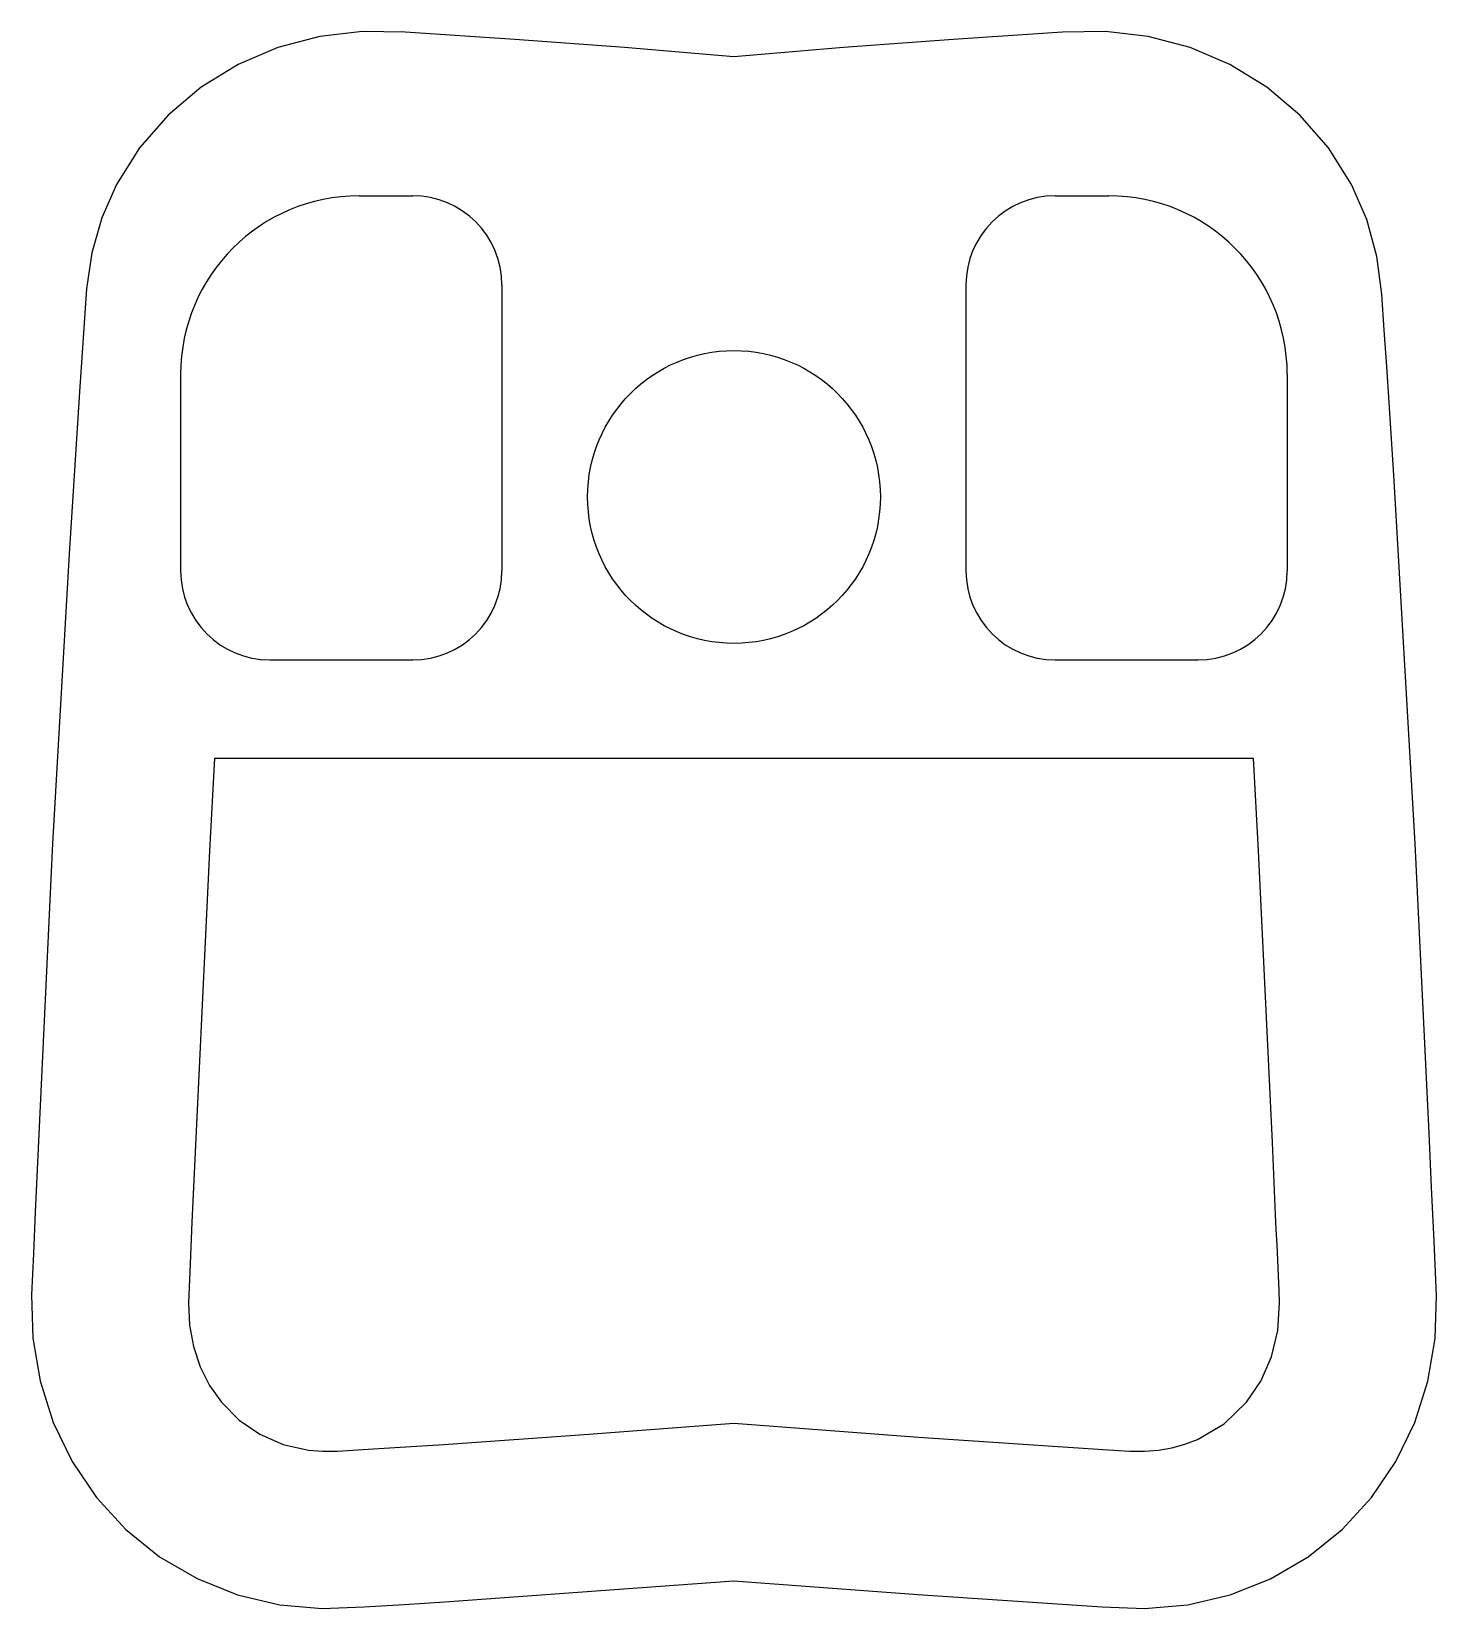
# Model space of a CAD drawing. Extents: x -39.4 to 39.4, y 41.4 to 129.7.
import ezdxf

# ---------------------------------------------------------------- set-up
doc = ezdxf.new("R2010")
doc.units = 0
doc.layers.get('0').update_dxf_attribs({"linetype": 'CONTINUOUS'})

msp = doc.modelspace()

# ---------------------------------------------------------------- linework, layer by layer
at = {"color": 7, "linetype": 'CONTINUOUS'}
for p, q in [((-21.002, 120.506), (-18.002, 120.506)), ((17.998, 120.506), (20.998, 120.506)), ((-13.002, 115.506), (-13.002, 99.506)), ((12.998, 115.506), (12.998, 99.506)), ((-31.002, 110.506), (-31.002, 99.506)), ((30.998, 110.506), (30.998, 99.506)), ((-26.002, 94.506), (-18.002, 94.506)), ((17.998, 94.506), (25.998, 94.506)), ((-29.109, 89.007), (29.109, 89.007))]:
    msp.add_line(p, q, dxfattribs=at)
at = {"color": 7, "linetype": 'CONTINUOUS', "flags": 128}
for points in [[(0, 128.29), (-6.136, 128.803), (-12.274, 129.256), (-18.415, 129.662), (-20.809, 129.704), (-23.208, 129.422), (-25.548, 128.805), (-27.778, 127.858), (-29.848, 126.591), (-31.707, 125.027), (-33.306, 123.196), (-34.6, 121.135), (-35.419, 119.27), (-35.98, 117.315), (-36.268, 115.298), (-36.402, 113.371), (-36.537, 111.444), (-36.668, 109.519), (-37.256, 100.443), (-38.174, 84.227), (-39.146, 63.579), (-39.254, 61.266), (-39.357, 58.941), (-39.281, 56.519), (-38.877, 54.127), (-38.145, 51.806), (-37.088, 49.612), (-35.722, 47.595), (-34.074, 45.804), (-32.178, 44.278), (-30.075, 43.054), (-27.814, 42.154), (-25.449, 41.596), (-23.076, 41.385), (-20.741, 41.466), (-18.47, 41.609), (-16.201, 41.757), (0, 42.937)], [(0, 42.937), (10.308, 42.161), (20.623, 41.473), (23.002, 41.383), (25.424, 41.592), (27.795, 42.148), (30.062, 43.047), (32.17, 44.272), (34.071, 45.801), (35.723, 47.595), (37.086, 49.609), (38.142, 51.797), (38.874, 54.112), (39.279, 56.499), (39.358, 58.917), (39.22, 61.949), (39.086, 64.979), (38.951, 68.01), (38.174, 84.229), (36.976, 104.866), (36.843, 106.892), (36.708, 108.918), (36.572, 110.943), (36.43, 112.971), (36.293, 114.994), (36.023, 117.109), (35.454, 119.172), (34.599, 121.137), (33.305, 123.197), (31.707, 125.028), (29.849, 126.59), (27.781, 127.856), (25.552, 128.803), (23.21, 129.422), (20.809, 129.704), (18.414, 129.663), (12.274, 129.256), (6.136, 128.803), (0, 128.29)], [(-29.109, 89.007), (-29.383, 83.82), (-30.367, 63.024), (-30.472, 60.687), (-30.565, 58.505), (-30.51, 57.256), (-30.29, 56.054), (-29.91, 54.915), (-29.382, 53.868), (-28.72, 52.93), (-27.723, 51.93), (-26.561, 51.14), (-25.251, 50.574), (-23.84, 50.254), (-23.061, 50.187), (-22.209, 50.194), (-20.801, 50.279), (-19.292, 50.374), (-17.78, 50.473), (-16.257, 50.574), (-8.135, 51.14), (0, 51.764)], [(0, 51.764), (10.347, 50.98), (20.685, 50.286), (22.157, 50.197), (22.995, 50.185), (23.781, 50.246), (24.535, 50.377), (25.262, 50.577), (25.963, 50.845), (27.465, 51.726), (28.72, 52.93), (29.526, 54.118), (30.118, 55.469), (30.469, 56.943), (30.567, 58.502), (30.539, 59.184), (30.501, 60.032), (30.463, 60.894), (30.424, 61.75), (30.386, 62.602), (30.348, 63.455), (30.164, 67.487), (29.383, 83.821), (29.109, 89.007)]]:
    msp.add_lwpolyline(points, dxfattribs=at)
at = {"color": 7, "linetype": 'CONTINUOUS'}
msp.add_circle((0, 103.637), 8.2, dxfattribs=at)
for centre, radius, start, end in [((-21.002, 110.506), 10, 90, 180), ((-18.002, 115.506), 5, 0, 90), ((17.998, 115.506), 5, 90, 180), ((20.998, 110.506), 10, 0, 90), ((-26.002, 99.506), 5, 180, 270), ((-18.002, 99.506), 5, 270, 0), ((17.998, 99.506), 5, 180, 270), ((25.998, 99.506), 5, 270, 0)]:
    msp.add_arc(centre, radius, start, end, dxfattribs=at)

doc.saveas('drawing.dxf')
